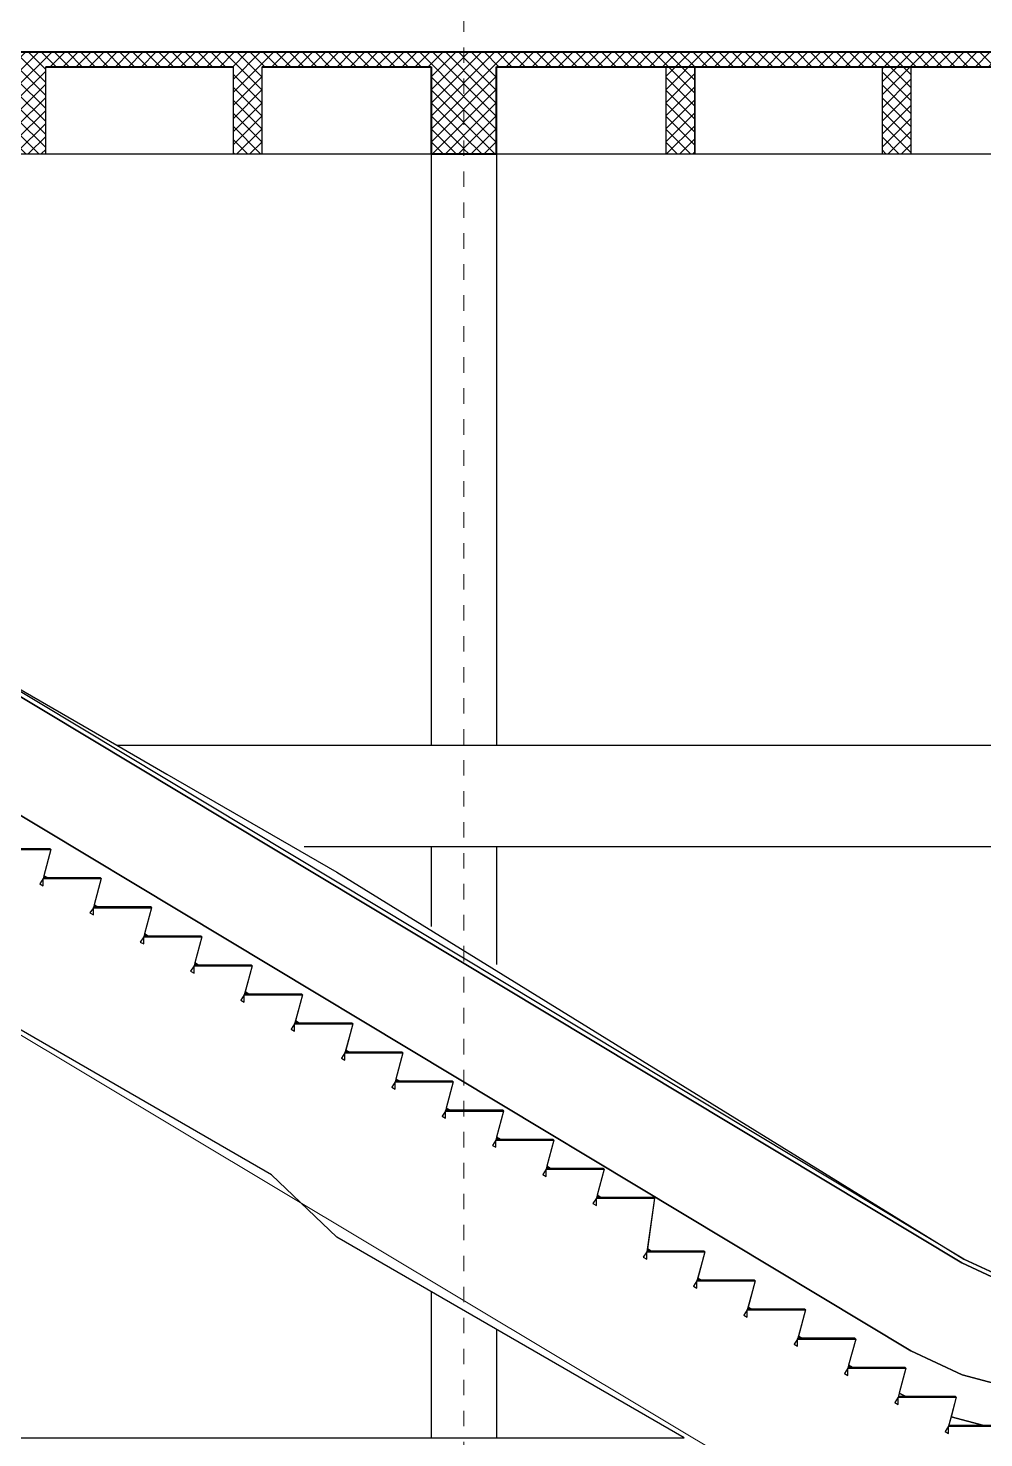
# Model space of a CAD drawing. Header units: centimetres. Extents: x 85226 to 578505, y -13061 to 170378.
# Drawn here: x 450765 to 451424, y 129264 to 130235 of the extents above; entities that cross this region are included whole.
import ezdxf

# ---------------------------------------------------------------- set-up
doc = ezdxf.new("R2010")
doc.units = ezdxf.units.CM
doc.linetypes.add('Dashed', pattern=[10.666667, 5.333333, -5.333333])
for name, color, linetype, lineweight in [('Akset_Pen_No__13', 13, 'Continuous', 18), ('muri', 7, 'Continuous', 40), ('New_Dimensionet_Pen_No__15', 15, 'Continuous', 18)]:
    doc.layers.add(name, color=color, linetype=linetype, lineweight=lineweight)
doc.layers.add('New_Dimensionet_Pen_No__24', color=7, linetype='Continuous', lineweight=18, true_color=0x7f1f00)

msp = doc.modelspace()

# ---------------------------------------------------------------- hatches: boundary and pattern name
h = msp.add_hatch()
h.set_pattern_fill('ANSI37', color=256, scale=2, angle=90, style=0)
h.set_pattern_definition([(135, (314839.552, 198980.813), (-4.49012806, -4.49012806), []), (225, (314839.552, 198980.813), (4.49012806, -4.49012806), [])])
h.paths.add_polyline_path([(451065.531, 130217.973), (450320.531, 130217.973), (450320.531, 130147.973), (450343.031, 130147.973), (450343.031, 130207.973), (450459.531, 130207.973), (450459.531, 130147.973), (450479.531, 130147.973), (450479.531, 130207.973), (450608.531, 130207.973), (450608.531, 130147.973), (450628.531, 130147.973), (450628.531, 130207.973), (450757.531, 130207.973), (450757.531, 130147.973), (450777.531, 130147.973), (450777.531, 130207.973), (450906.531, 130207.973), (450906.531, 130147.973), (450926.531, 130147.973), (450926.531, 130207.973), (451043.031, 130207.973), (451043.031, 130147.973), (451065.531, 130147.973)])
h = msp.add_hatch()
h.set_pattern_fill('ANSI37', color=256, scale=2, angle=90, style=0)
h.set_pattern_definition([(135, (315584.552, 198980.813), (-4.49012806, -4.49012806), []), (225, (315584.552, 198980.813), (4.49012806, -4.49012806), [])])
h.paths.add_polyline_path([(451810.531, 130217.973), (451065.531, 130217.973), (451065.531, 130147.973), (451088.031, 130147.973), (451088.031, 130207.973), (451204.531, 130207.973), (451204.531, 130147.973), (451224.531, 130147.973), (451224.531, 130207.973), (451353.531, 130207.973), (451353.531, 130147.973), (451373.531, 130147.973), (451373.531, 130207.973), (451502.531, 130207.973), (451502.531, 130147.973), (451522.531, 130147.973), (451522.531, 130207.973), (451651.531, 130207.973), (451651.531, 130147.973), (451671.531, 130147.973), (451671.531, 130207.973), (451788.031, 130207.973), (451788.031, 130147.973), (451810.531, 130147.973)])

# ---------------------------------------------------------------- linework, layer by layer
for p, q in [((450906.531, 130207.973), (450777.531, 130207.973)), ((450978.035, 130207.973), (450926.531, 130207.973)), ((451043.031, 130207.973), (450978.035, 130207.973)), ((451788.031, 130207.973), (451088.031, 130207.973)), ((451204.531, 130207.973), (451204.531, 130147.973)), ((451224.531, 130207.973), (451224.531, 130147.973)), ((449598.031, 130147.973), (454023.031, 130147.973)), ((451043.031, 130147.973), (451043.031, 129740.973)), ((451088.031, 130147.973), (451088.031, 129740.973)), ((450695.247, 129813.24), (451408.453, 129384.471)), ((451408.453, 129384.471), (450695.248, 129813.24)), ((450696.747, 129815.838), (450826.418, 129740.973)), ((451409.953, 129387.069), (450696.747, 129815.838)), ((451373.453, 129323.849), (450660.247, 129752.619)), ((450660.247, 129752.619), (451373.453, 129323.849)), ((450826.418, 129740.973), (450861.059, 129720.973)), ((450826.418, 129740.973), (451688.039, 129740.973)), ((450861.059, 129720.973), (450933.035, 129679.418)), ((450933.035, 129679.418), (450978.035, 129653.437)), ((450741.126, 129668.973), (450781.126, 129668.973)), ((450780.626, 129669.473), (450741.626, 129669.473)), ((450744.26, 129669.473), (450780.626, 129669.473)), ((450781.126, 129668.973), (450776.303, 129650.973)), ((450781.126, 129668.973), (450780.626, 129669.473)), ((450780.626, 129669.473), (450781.126, 129668.973)), ((451688.039, 129670.973), (450955.535, 129670.973)), ((451043.031, 129670.973), (451043.031, 129615.912)), ((451088.031, 129670.973), (451088.031, 129589.931)), ((450775.767, 129648.973), (450773.398, 129645.341)), ((450776.303, 129650.973), (450775.767, 129648.973)), ((450776.267, 129649.473), (450775.767, 129648.973)), ((450775.767, 129648.973), (450776.267, 129649.473)), ((450775.767, 129648.973), (450815.767, 129648.973)), ((450775.767, 129643.973), (450775.767, 129648.973)), ((450815.267, 129649.473), (450776.267, 129649.473)), ((450776.267, 129649.473), (450778.901, 129649.473)), ((450778.901, 129649.473), (450776.303, 129650.973)), ((450776.303, 129650.973), (450778.901, 129649.473)), ((450778.901, 129649.473), (450815.267, 129649.473)), ((450815.767, 129648.973), (450810.944, 129630.973)), ((450815.767, 129648.973), (450815.267, 129649.473)), ((450815.267, 129649.473), (450815.767, 129648.973)), ((450978.035, 129653.437), (451409.953, 129387.069)), ((450933.035, 129445.014), (450593.623, 129640.973)), ((450773.398, 129645.341), (450775.767, 129643.973)), ((450810.408, 129628.973), (450808.039, 129625.341)), ((450810.944, 129630.973), (450810.408, 129628.973)), ((450810.908, 129629.473), (450810.408, 129628.973)), ((450810.408, 129628.973), (450810.908, 129629.473)), ((450810.408, 129628.973), (450850.408, 129628.973)), ((450810.408, 129623.973), (450810.408, 129628.973)), ((450849.908, 129629.473), (450810.908, 129629.473)), ((450810.908, 129629.473), (450813.542, 129629.473)), ((450813.542, 129629.473), (450810.944, 129630.973)), ((450810.944, 129630.973), (450813.542, 129629.473)), ((450813.542, 129629.473), (450849.908, 129629.473)), ((450850.408, 129628.973), (450845.585, 129610.973)), ((450850.408, 129628.973), (450849.908, 129629.473)), ((450849.908, 129629.473), (450850.408, 129628.973)), ((450808.039, 129625.341), (450810.408, 129623.973)), ((450845.049, 129608.973), (450842.68, 129605.341)), ((450845.585, 129610.973), (450845.049, 129608.973)), ((450845.549, 129609.473), (450845.049, 129608.973)), ((450845.049, 129608.973), (450845.549, 129609.473)), ((450845.049, 129608.973), (450885.049, 129608.973)), ((450845.049, 129603.973), (450845.049, 129608.973)), ((450884.549, 129609.473), (450845.549, 129609.473)), ((450845.549, 129609.473), (450848.183, 129609.473)), ((450848.183, 129609.473), (450845.585, 129610.973)), ((450845.585, 129610.973), (450848.183, 129609.473)), ((450848.183, 129609.473), (450884.549, 129609.473)), ((450885.049, 129608.973), (450880.226, 129590.973)), ((450885.049, 129608.973), (450884.549, 129609.473)), ((450884.549, 129609.473), (450885.049, 129608.973)), ((450842.68, 129605.341), (450845.049, 129603.973)), ((450879.69, 129588.973), (450877.321, 129585.341)), ((450880.226, 129590.973), (450879.69, 129588.973)), ((450880.19, 129589.473), (450879.69, 129588.973)), ((450879.69, 129588.973), (450880.19, 129589.473)), ((450879.69, 129588.973), (450919.69, 129588.973)), ((450879.69, 129583.973), (450879.69, 129588.973)), ((450919.19, 129589.473), (450880.19, 129589.473)), ((450880.19, 129589.473), (450882.824, 129589.473)), ((450882.824, 129589.473), (450880.226, 129590.973)), ((450880.226, 129590.973), (450882.824, 129589.473)), ((450882.824, 129589.473), (450919.19, 129589.473)), ((450919.69, 129588.973), (450914.867, 129570.973)), ((450919.69, 129588.973), (450919.19, 129589.473)), ((450919.19, 129589.473), (450919.69, 129588.973)), ((450877.321, 129585.341), (450879.69, 129583.973)), ((450914.867, 129570.973), (450914.331, 129568.973)), ((450914.831, 129569.473), (450914.331, 129568.973)), ((450914.331, 129568.973), (450914.831, 129569.473)), ((450953.831, 129569.473), (450914.831, 129569.473)), ((450914.831, 129569.473), (450917.465, 129569.473)), ((450917.465, 129569.473), (450914.867, 129570.973)), ((450914.867, 129570.973), (450917.465, 129569.473)), ((450917.465, 129569.473), (450953.831, 129569.473)), ((450954.331, 129568.973), (450953.831, 129569.473)), ((450953.831, 129569.473), (450954.331, 129568.973)), ((450914.331, 129568.973), (450911.962, 129565.341)), ((450911.962, 129565.341), (450914.331, 129563.973)), ((450914.331, 129568.973), (450954.331, 129568.973)), ((450914.331, 129563.973), (450914.331, 129568.973)), ((450954.331, 129568.973), (450949.508, 129550.973)), ((450949.508, 129550.973), (450948.972, 129548.973)), ((450952.106, 129549.473), (450949.508, 129550.973)), ((450949.508, 129550.973), (450952.106, 129549.473)), ((450948.972, 129548.973), (450946.603, 129545.341)), ((450946.603, 129545.341), (450948.972, 129543.973)), ((450949.472, 129549.473), (450948.972, 129548.973)), ((450948.972, 129548.973), (450949.472, 129549.473)), ((450948.972, 129548.973), (450988.972, 129548.973)), ((450948.972, 129543.973), (450948.972, 129548.973)), ((450988.472, 129549.473), (450949.472, 129549.473)), ((450949.472, 129549.473), (450952.106, 129549.473)), ((450952.106, 129549.473), (450988.472, 129549.473)), ((450988.972, 129548.973), (450984.149, 129530.973)), ((450988.972, 129548.973), (450988.472, 129549.473)), ((450988.472, 129549.473), (450988.972, 129548.973)), ((450984.149, 129530.973), (450983.613, 129528.973)), ((450986.747, 129529.473), (450984.149, 129530.973)), ((450984.149, 129530.973), (450986.747, 129529.473)), ((450983.613, 129528.973), (450981.244, 129525.341)), ((450981.244, 129525.341), (450983.613, 129523.973)), ((450984.113, 129529.473), (450983.613, 129528.973)), ((450983.613, 129528.973), (450984.113, 129529.473)), ((450983.613, 129528.973), (451023.613, 129528.973)), ((450983.613, 129523.973), (450983.613, 129528.973)), ((451023.113, 129529.473), (450984.113, 129529.473)), ((450984.113, 129529.473), (450986.747, 129529.473)), ((450986.747, 129529.473), (451023.113, 129529.473)), ((451023.613, 129528.973), (451018.79, 129510.973)), ((451023.613, 129528.973), (451023.113, 129529.473)), ((451023.113, 129529.473), (451023.613, 129528.973)), ((451018.254, 129508.973), (451015.885, 129505.341)), ((451015.885, 129505.341), (451018.254, 129503.973)), ((451018.79, 129510.973), (451018.254, 129508.973)), ((451018.754, 129509.473), (451018.254, 129508.973)), ((451018.254, 129508.973), (451018.754, 129509.473)), ((451018.254, 129508.973), (451058.254, 129508.973)), ((451018.254, 129503.973), (451018.254, 129508.973)), ((451057.754, 129509.473), (451018.754, 129509.473)), ((451018.754, 129509.473), (451021.388, 129509.473)), ((451021.388, 129509.473), (451018.79, 129510.973)), ((451018.79, 129510.973), (451021.388, 129509.473)), ((451021.388, 129509.473), (451057.754, 129509.473)), ((451058.254, 129508.973), (451053.431, 129490.973)), ((451058.254, 129508.973), (451057.754, 129509.473)), ((451057.754, 129509.473), (451058.254, 129508.973)), ((451052.895, 129488.973), (451050.526, 129485.341)), ((451050.526, 129485.341), (451052.895, 129483.973)), ((451053.431, 129490.973), (451052.895, 129488.973)), ((451053.395, 129489.473), (451052.895, 129488.973)), ((451052.895, 129488.973), (451053.395, 129489.473)), ((451052.895, 129488.973), (451092.895, 129488.973)), ((451052.895, 129483.973), (451052.895, 129488.973)), ((451092.395, 129489.473), (451053.395, 129489.473)), ((451053.395, 129489.473), (451056.029, 129489.473)), ((451056.029, 129489.473), (451053.431, 129490.973)), ((451053.431, 129490.973), (451056.029, 129489.473)), ((451056.029, 129489.473), (451092.395, 129489.473)), ((451092.895, 129488.973), (451088.072, 129470.973)), ((451092.895, 129488.973), (451092.395, 129489.473)), ((451092.395, 129489.473), (451092.895, 129488.973)), ((451087.536, 129468.973), (451085.167, 129465.341)), ((451085.167, 129465.341), (451087.536, 129463.973)), ((451088.072, 129470.973), (451087.536, 129468.973)), ((451088.036, 129469.473), (451087.536, 129468.973)), ((451087.536, 129468.973), (451088.036, 129469.473)), ((451087.536, 129468.973), (451127.536, 129468.973)), ((451087.536, 129463.973), (451087.536, 129468.973)), ((451127.036, 129469.473), (451088.036, 129469.473)), ((451088.036, 129469.473), (451090.67, 129469.473)), ((451090.67, 129469.473), (451088.072, 129470.973)), ((451088.072, 129470.973), (451090.67, 129469.473)), ((451090.67, 129469.473), (451127.036, 129469.473)), ((451127.536, 129468.973), (451122.713, 129450.973)), ((451127.536, 129468.973), (451127.036, 129469.473)), ((451127.036, 129469.473), (451127.536, 129468.973)), ((450978.035, 129402.033), (450933.035, 129445.014)), ((451122.177, 129448.973), (451119.808, 129445.341)), ((451119.808, 129445.341), (451122.177, 129443.973)), ((451122.713, 129450.973), (451122.177, 129448.973)), ((451122.677, 129449.473), (451122.177, 129448.973)), ((451122.177, 129448.973), (451122.677, 129449.473)), ((451122.177, 129448.973), (451162.177, 129448.973)), ((451122.177, 129443.973), (451122.177, 129448.973)), ((451161.677, 129449.473), (451122.677, 129449.473)), ((451122.677, 129449.473), (451125.311, 129449.473)), ((451125.311, 129449.473), (451122.713, 129450.973)), ((451122.713, 129450.973), (451125.311, 129449.473)), ((451125.311, 129449.473), (451161.677, 129449.473)), ((451162.177, 129448.973), (451157.354, 129430.973)), ((451162.177, 129448.973), (451161.677, 129449.473)), ((451161.677, 129449.473), (451162.177, 129448.973)), ((451156.818, 129428.973), (451154.449, 129425.341)), ((451154.449, 129425.341), (451156.818, 129423.973)), ((451157.354, 129430.973), (451156.818, 129428.973)), ((451157.318, 129429.473), (451156.818, 129428.973)), ((451156.818, 129428.973), (451157.318, 129429.473)), ((451156.818, 129428.973), (451196.818, 129428.973)), ((451156.818, 129423.973), (451156.818, 129428.973)), ((451196.318, 129429.473), (451157.318, 129429.473)), ((451157.318, 129429.473), (451159.952, 129429.473)), ((451159.952, 129429.473), (451157.354, 129430.973)), ((451157.354, 129430.973), (451159.952, 129429.473)), ((451159.952, 129429.473), (451196.318, 129429.473)), ((451196.818, 129428.973), (451191.995, 129393.973)), ((451196.818, 129428.973), (451196.318, 129429.473)), ((451196.318, 129429.473), (451196.818, 129428.973)), ((451217.161, 129263.973), (450978.035, 129402.033)), ((451191.459, 129391.973), (451189.09, 129388.341)), ((451189.09, 129388.341), (451191.459, 129386.973)), ((451191.995, 129393.973), (451191.459, 129391.973)), ((451191.959, 129392.473), (451191.459, 129391.973)), ((451191.459, 129391.973), (451191.959, 129392.473)), ((451191.459, 129391.973), (451231.459, 129391.973)), ((451191.459, 129386.973), (451191.459, 129391.973)), ((451230.959, 129392.473), (451191.959, 129392.473)), ((451191.959, 129392.473), (451194.593, 129392.473)), ((451194.593, 129392.473), (451191.995, 129393.973)), ((451191.995, 129393.973), (451194.593, 129392.473)), ((451194.593, 129392.473), (451230.959, 129392.473)), ((451231.459, 129391.973), (451226.636, 129373.973)), ((451231.459, 129391.973), (451230.959, 129392.473)), ((451230.959, 129392.473), (451231.459, 129391.973)), ((451409.953, 129387.069), (451433.65, 129376.019)), ((451433.65, 129376.019), (451409.953, 129387.069)), ((451432.623, 129373.2), (451408.453, 129384.471)), ((451408.453, 129384.471), (451432.623, 129373.2)), ((451226.1, 129371.973), (451223.731, 129368.341)), ((451223.731, 129368.341), (451226.1, 129366.973)), ((451226.636, 129373.973), (451226.1, 129371.973)), ((451226.6, 129372.473), (451226.1, 129371.973)), ((451226.1, 129371.973), (451226.6, 129372.473)), ((451226.1, 129371.973), (451266.1, 129371.973)), ((451226.1, 129366.973), (451226.1, 129371.973)), ((451265.6, 129372.473), (451226.6, 129372.473)), ((451226.6, 129372.473), (451229.234, 129372.473)), ((451229.234, 129372.473), (451226.636, 129373.973)), ((451226.636, 129373.973), (451229.234, 129372.473)), ((451229.234, 129372.473), (451265.6, 129372.473)), ((451266.1, 129371.973), (451261.277, 129353.973)), ((451266.1, 129371.973), (451265.6, 129372.473)), ((451265.6, 129372.473), (451266.1, 129371.973)), ((451043.031, 129364.507), (451043.031, 129263.973)), ((451260.741, 129351.973), (451258.372, 129348.341)), ((451258.372, 129348.341), (451260.741, 129346.973)), ((451261.277, 129353.973), (451260.741, 129351.973)), ((451261.241, 129352.473), (451260.741, 129351.973)), ((451260.741, 129351.973), (451261.241, 129352.473)), ((451260.741, 129351.973), (451300.741, 129351.973)), ((451260.741, 129346.973), (451260.741, 129351.973)), ((451300.241, 129352.473), (451261.241, 129352.473)), ((451261.241, 129352.473), (451263.875, 129352.473)), ((451263.875, 129352.473), (451261.277, 129353.973)), ((451261.277, 129353.973), (451263.875, 129352.473)), ((451263.875, 129352.473), (451300.241, 129352.473)), ((451300.741, 129351.973), (451295.918, 129333.973)), ((451300.741, 129351.973), (451300.241, 129352.473)), ((451300.241, 129352.473), (451300.741, 129351.973)), ((451088.031, 129338.527), (451088.031, 129263.973)), ((451295.382, 129331.973), (451293.013, 129328.341)), ((451293.013, 129328.341), (451295.382, 129326.973)), ((451295.918, 129333.973), (451295.382, 129331.973)), ((451295.882, 129332.473), (451295.382, 129331.973)), ((451295.382, 129331.973), (451295.882, 129332.473)), ((451295.382, 129331.973), (451335.382, 129331.973)), ((451295.382, 129326.973), (451295.382, 129331.973)), ((451334.882, 129332.473), (451295.882, 129332.473)), ((451295.882, 129332.473), (451298.516, 129332.473)), ((451298.516, 129332.473), (451295.918, 129333.973)), ((451295.918, 129333.973), (451298.516, 129332.473)), ((451298.516, 129332.473), (451334.882, 129332.473)), ((451335.382, 129331.973), (451330.559, 129313.973)), ((451335.382, 129331.973), (451334.882, 129332.473)), ((451334.882, 129332.473), (451335.382, 129331.973)), ((451408.682, 129307.422), (451373.453, 129323.849)), ((451373.453, 129323.849), (451408.682, 129307.422)), ((451330.023, 129311.973), (451327.654, 129308.341)), ((451327.654, 129308.341), (451330.023, 129306.973)), ((451330.559, 129313.973), (451330.023, 129311.973)), ((451330.523, 129312.473), (451330.023, 129311.973)), ((451330.023, 129311.973), (451330.523, 129312.473)), ((451330.023, 129311.973), (451370.023, 129311.973)), ((451330.023, 129306.973), (451330.023, 129311.973)), ((451369.523, 129312.473), (451330.523, 129312.473)), ((451330.523, 129312.473), (451333.157, 129312.473)), ((451333.157, 129312.473), (451330.559, 129313.973)), ((451330.559, 129313.973), (451333.157, 129312.473)), ((451333.157, 129312.473), (451369.523, 129312.473)), ((451370.023, 129311.973), (451365.378, 129294.639)), ((451370.023, 129311.973), (451369.523, 129312.473)), ((451369.523, 129312.473), (451370.023, 129311.973)), ((451446.229, 129297.361), (451408.682, 129307.422)), ((451408.682, 129307.422), (451446.229, 129297.361)), ((451364.664, 129291.973), (451362.295, 129288.341)), ((451362.295, 129288.341), (451364.664, 129286.973)), ((451365.378, 129294.639), (451364.664, 129291.973)), ((451365.164, 129292.473), (451364.664, 129291.973)), ((451364.664, 129291.973), (451365.164, 129292.473)), ((451364.664, 129291.973), (451404.664, 129291.973)), ((451364.664, 129286.973), (451364.664, 129291.973)), ((451404.164, 129292.473), (451365.164, 129292.473)), ((451365.164, 129292.473), (451370.023, 129292.473)), ((451370.023, 129292.473), (451365.378, 129294.639)), ((451365.378, 129294.639), (451370.023, 129292.473)), ((451370.023, 129292.473), (451404.164, 129292.473)), ((451404.664, 129291.973), (451401.06, 129278.524)), ((451404.664, 129291.973), (451404.164, 129292.473)), ((451404.164, 129292.473), (451404.664, 129291.973)), ((451401.06, 129278.524), (451399.305, 129271.973)), ((451423.642, 129272.473), (451401.06, 129278.524)), ((451401.06, 129278.524), (451423.642, 129272.473)), ((451399.305, 129271.973), (451396.936, 129268.341)), ((451399.805, 129272.473), (451399.305, 129271.973)), ((451399.305, 129271.973), (451399.805, 129272.473)), ((451399.305, 129271.973), (451439.305, 129271.973)), ((451399.305, 129266.973), (451399.305, 129271.973)), ((451438.805, 129272.473), (451399.805, 129272.473)), ((451399.805, 129272.473), (451423.642, 129272.473)), ((450721.732, 129263.973), (451217.161, 129263.973)), ((451396.936, 129268.341), (451399.305, 129266.973))]:
    msp.add_line(p, q)
for points in [[(450757.531, 130207.973), (450757.531, 130147.973), (450777.531, 130147.973), (450777.531, 130207.973)], [(450906.531, 130207.973), (450906.531, 130147.973), (450926.531, 130147.973), (450926.531, 130207.973)], [(451204.531, 130207.973), (451204.531, 130147.973), (451224.531, 130147.973), (451224.531, 130207.973)], [(451353.531, 130207.973), (451353.531, 130147.973), (451373.531, 130147.973), (451373.531, 130207.973)]]:
    msp.add_lwpolyline(points)
at = {"layer": 'Akset_Pen_No__13', "color": 251, "linetype": 'Dashed', "ltscale": 2}
msp.add_line((451065.531, 130775.961), (451065.531, 128143.089), dxfattribs=at)
at = {"layer": 'muri'}
for p, q in [((454218.031, 130217.973), (449553.031, 130217.973)), ((450777.531, 130207.973), (450906.531, 130207.973)), ((450926.531, 130207.973), (450978.035, 130207.973)), ((450978.035, 130207.973), (451043.031, 130207.973)), ((451043.031, 130207.973), (451043.031, 130147.973)), ((451088.031, 130147.973), (451088.031, 130207.973)), ((451088.031, 130207.973), (451788.031, 130207.973)), ((451043.031, 130147.973), (451088.031, 130147.973))]:
    msp.add_line(p, q, dxfattribs=at)
at = {"layer": 'New_Dimensionet_Pen_No__15', "color": 15, "linetype": 'Continuous', "lineweight": 18}
for p, q in [((451408.453, 129384.471), (450695.247, 129813.24)), ((450696.747, 129815.838), (451409.953, 129387.069)), ((450660.247, 129752.619), (451373.453, 129323.849)), ((450741.626, 129669.473), (450780.626, 129669.473)), ((450781.126, 129668.973), (450780.626, 129669.473)), ((450776.267, 129649.473), (450775.767, 129648.973)), ((450776.267, 129649.473), (450815.267, 129649.473)), ((450776.303, 129650.973), (450778.901, 129649.473)), ((450815.767, 129648.973), (450815.267, 129649.473)), ((450810.908, 129629.473), (450810.408, 129628.973)), ((450810.908, 129629.473), (450849.908, 129629.473)), ((450810.944, 129630.973), (450813.542, 129629.473)), ((450850.408, 129628.973), (450849.908, 129629.473)), ((450845.549, 129609.473), (450845.049, 129608.973)), ((450845.549, 129609.473), (450884.549, 129609.473)), ((450845.585, 129610.973), (450848.183, 129609.473)), ((450885.049, 129608.973), (450884.549, 129609.473)), ((450880.19, 129589.473), (450879.69, 129588.973)), ((450880.19, 129589.473), (450919.19, 129589.473)), ((450880.226, 129590.973), (450882.824, 129589.473)), ((450919.69, 129588.973), (450919.19, 129589.473)), ((450914.831, 129569.473), (450914.331, 129568.973)), ((450914.831, 129569.473), (450953.831, 129569.473)), ((450914.867, 129570.973), (450917.465, 129569.473)), ((450954.331, 129568.973), (450953.831, 129569.473)), ((450949.508, 129550.973), (450952.106, 129549.473)), ((450949.472, 129549.473), (450948.972, 129548.973)), ((450949.472, 129549.473), (450988.472, 129549.473)), ((450988.972, 129548.973), (450988.472, 129549.473)), ((450984.149, 129530.973), (450986.747, 129529.473)), ((450984.113, 129529.473), (450983.613, 129528.973)), ((450984.113, 129529.473), (451023.113, 129529.473)), ((451023.613, 129528.973), (451023.113, 129529.473)), ((451018.754, 129509.473), (451018.254, 129508.973)), ((451018.754, 129509.473), (451057.754, 129509.473)), ((451018.79, 129510.973), (451021.388, 129509.473)), ((451058.254, 129508.973), (451057.754, 129509.473)), ((451053.395, 129489.473), (451052.895, 129488.973)), ((451053.395, 129489.473), (451092.395, 129489.473)), ((451053.431, 129490.973), (451056.029, 129489.473)), ((451092.895, 129488.973), (451092.395, 129489.473)), ((451088.036, 129469.473), (451087.536, 129468.973)), ((451088.036, 129469.473), (451127.036, 129469.473)), ((451088.072, 129470.973), (451090.67, 129469.473)), ((451127.536, 129468.973), (451127.036, 129469.473)), ((451122.677, 129449.473), (451122.177, 129448.973)), ((451122.677, 129449.473), (451161.677, 129449.473)), ((451122.713, 129450.973), (451125.311, 129449.473)), ((451162.177, 129448.973), (451161.677, 129449.473)), ((451157.318, 129429.473), (451156.818, 129428.973)), ((451157.318, 129429.473), (451196.318, 129429.473)), ((451157.354, 129430.973), (451159.952, 129429.473)), ((451196.818, 129428.973), (451196.318, 129429.473)), ((451191.959, 129392.473), (451191.459, 129391.973)), ((451191.959, 129392.473), (451230.959, 129392.473)), ((451191.995, 129393.973), (451194.593, 129392.473)), ((451231.459, 129391.973), (451230.959, 129392.473)), ((451409.953, 129387.069), (451433.65, 129376.019)), ((451432.623, 129373.2), (451408.453, 129384.471)), ((451226.6, 129372.473), (451226.1, 129371.973)), ((451226.6, 129372.473), (451265.6, 129372.473)), ((451226.636, 129373.973), (451229.234, 129372.473)), ((451266.1, 129371.973), (451265.6, 129372.473)), ((451261.241, 129352.473), (451260.741, 129351.973)), ((451261.241, 129352.473), (451300.241, 129352.473)), ((451261.277, 129353.973), (451263.875, 129352.473)), ((451300.741, 129351.973), (451300.241, 129352.473)), ((451295.882, 129332.473), (451295.382, 129331.973)), ((451295.882, 129332.473), (451334.882, 129332.473)), ((451295.918, 129333.973), (451298.516, 129332.473)), ((451335.382, 129331.973), (451334.882, 129332.473)), ((451373.453, 129323.849), (451408.682, 129307.422)), ((451330.523, 129312.473), (451330.023, 129311.973)), ((451330.523, 129312.473), (451369.523, 129312.473)), ((451330.559, 129313.973), (451333.157, 129312.473)), ((451370.023, 129311.973), (451369.523, 129312.473)), ((451408.682, 129307.422), (451446.229, 129297.361)), ((451365.164, 129292.473), (451364.664, 129291.973)), ((451365.164, 129292.473), (451404.164, 129292.473)), ((451365.378, 129294.639), (451370.023, 129292.473)), ((451404.664, 129291.973), (451404.164, 129292.473)), ((451401.06, 129278.524), (451423.642, 129272.473)), ((451399.805, 129272.473), (451399.305, 129271.973)), ((451399.805, 129272.473), (451438.805, 129272.473))]:
    msp.add_line(p, q, dxfattribs=at)
at = {"layer": 'New_Dimensionet_Pen_No__24', "color": 26, "linetype": 'Continuous', "lineweight": 18, "true_color": 0x7f1f00}
for p, q in [((450781.126, 129668.973), (450741.126, 129668.973)), ((450781.126, 129668.973), (450775.767, 129648.973)), ((450775.767, 129648.973), (450773.398, 129645.341)), ((450775.767, 129648.973), (450775.767, 129643.973)), ((450815.767, 129648.973), (450775.767, 129648.973)), ((450815.767, 129648.973), (450810.408, 129628.973)), ((450593.623, 129640.973), (451390.367, 129163.973)), ((450773.398, 129645.341), (450775.767, 129643.973)), ((450810.408, 129628.973), (450808.039, 129625.341)), ((450810.408, 129628.973), (450810.408, 129623.973)), ((450850.408, 129628.973), (450810.408, 129628.973)), ((450850.408, 129628.973), (450845.049, 129608.973)), ((450808.039, 129625.341), (450810.408, 129623.973)), ((450845.049, 129608.973), (450842.68, 129605.341)), ((450845.049, 129608.973), (450845.049, 129603.973)), ((450885.049, 129608.973), (450845.049, 129608.973)), ((450885.049, 129608.973), (450879.69, 129588.973)), ((450842.68, 129605.341), (450845.049, 129603.973)), ((450879.69, 129588.973), (450877.321, 129585.341)), ((450879.69, 129588.973), (450879.69, 129583.973)), ((450919.69, 129588.973), (450879.69, 129588.973)), ((450919.69, 129588.973), (450914.331, 129568.973)), ((450877.321, 129585.341), (450879.69, 129583.973)), ((450914.331, 129568.973), (450911.962, 129565.341)), ((450911.962, 129565.341), (450914.331, 129563.973)), ((450914.331, 129568.973), (450914.331, 129563.973)), ((450954.331, 129568.973), (450914.331, 129568.973)), ((450954.331, 129568.973), (450948.972, 129548.973)), ((450948.972, 129548.973), (450946.603, 129545.341)), ((450946.603, 129545.341), (450948.972, 129543.973)), ((450948.972, 129548.973), (450948.972, 129543.973)), ((450988.972, 129548.973), (450948.972, 129548.973)), ((450988.972, 129548.973), (450983.613, 129528.973)), ((450983.613, 129528.973), (450981.244, 129525.341)), ((450981.244, 129525.341), (450983.613, 129523.973)), ((450983.613, 129528.973), (450983.613, 129523.973)), ((451023.613, 129528.973), (450983.613, 129528.973)), ((451023.613, 129528.973), (451018.254, 129508.973)), ((451018.254, 129508.973), (451015.885, 129505.341)), ((451015.885, 129505.341), (451018.254, 129503.973)), ((451018.254, 129508.973), (451018.254, 129503.973)), ((451058.254, 129508.973), (451018.254, 129508.973)), ((451058.254, 129508.973), (451052.895, 129488.973)), ((451052.895, 129488.973), (451050.526, 129485.341)), ((451050.526, 129485.341), (451052.895, 129483.973)), ((451052.895, 129488.973), (451052.895, 129483.973)), ((451092.895, 129488.973), (451052.895, 129488.973)), ((451092.895, 129488.973), (451087.536, 129468.973)), ((451087.536, 129468.973), (451085.167, 129465.341)), ((451085.167, 129465.341), (451087.536, 129463.973)), ((451087.536, 129468.973), (451087.536, 129463.973)), ((451127.536, 129468.973), (451087.536, 129468.973)), ((451127.536, 129468.973), (451122.177, 129448.973)), ((451122.177, 129448.973), (451119.808, 129445.341)), ((451119.808, 129445.341), (451122.177, 129443.973)), ((451122.177, 129448.973), (451122.177, 129443.973)), ((451162.177, 129448.973), (451122.177, 129448.973)), ((451162.177, 129448.973), (451156.818, 129428.973)), ((451156.818, 129428.973), (451154.449, 129425.341)), ((451154.449, 129425.341), (451156.818, 129423.973)), ((451156.818, 129428.973), (451156.818, 129423.973)), ((451196.818, 129428.973), (451156.818, 129428.973)), ((451196.818, 129428.973), (451191.459, 129391.973)), ((451191.459, 129391.973), (451189.09, 129388.341)), ((451189.09, 129388.341), (451191.459, 129386.973)), ((451191.459, 129391.973), (451191.459, 129386.973)), ((451231.459, 129391.973), (451191.459, 129391.973)), ((451231.459, 129391.973), (451226.1, 129371.973)), ((451226.1, 129371.973), (451223.731, 129368.341)), ((451223.731, 129368.341), (451226.1, 129366.973)), ((451226.1, 129371.973), (451226.1, 129366.973)), ((451266.1, 129371.973), (451226.1, 129371.973)), ((451266.1, 129371.973), (451260.741, 129351.973)), ((451260.741, 129351.973), (451258.372, 129348.341)), ((451258.372, 129348.341), (451260.741, 129346.973)), ((451260.741, 129351.973), (451260.741, 129346.973)), ((451300.741, 129351.973), (451260.741, 129351.973)), ((451300.741, 129351.973), (451295.382, 129331.973)), ((451295.382, 129331.973), (451293.013, 129328.341)), ((451293.013, 129328.341), (451295.382, 129326.973)), ((451295.382, 129331.973), (451295.382, 129326.973)), ((451335.382, 129331.973), (451295.382, 129331.973)), ((451335.382, 129331.973), (451330.023, 129311.973)), ((451330.023, 129311.973), (451327.654, 129308.341)), ((451327.654, 129308.341), (451330.023, 129306.973)), ((451330.023, 129311.973), (451330.023, 129306.973)), ((451370.023, 129311.973), (451330.023, 129311.973)), ((451370.023, 129311.973), (451364.664, 129291.973)), ((451364.664, 129291.973), (451362.295, 129288.341)), ((451362.295, 129288.341), (451364.664, 129286.973)), ((451364.664, 129291.973), (451364.664, 129286.973)), ((451404.664, 129291.973), (451364.664, 129291.973)), ((451404.664, 129291.973), (451399.305, 129271.973)), ((451399.305, 129271.973), (451396.936, 129268.341)), ((451399.305, 129271.973), (451399.305, 129266.973)), ((451439.305, 129271.973), (451399.305, 129271.973)), ((451396.936, 129268.341), (451399.305, 129266.973))]:
    msp.add_line(p, q, dxfattribs=at)

doc.saveas('drawing.dxf')
